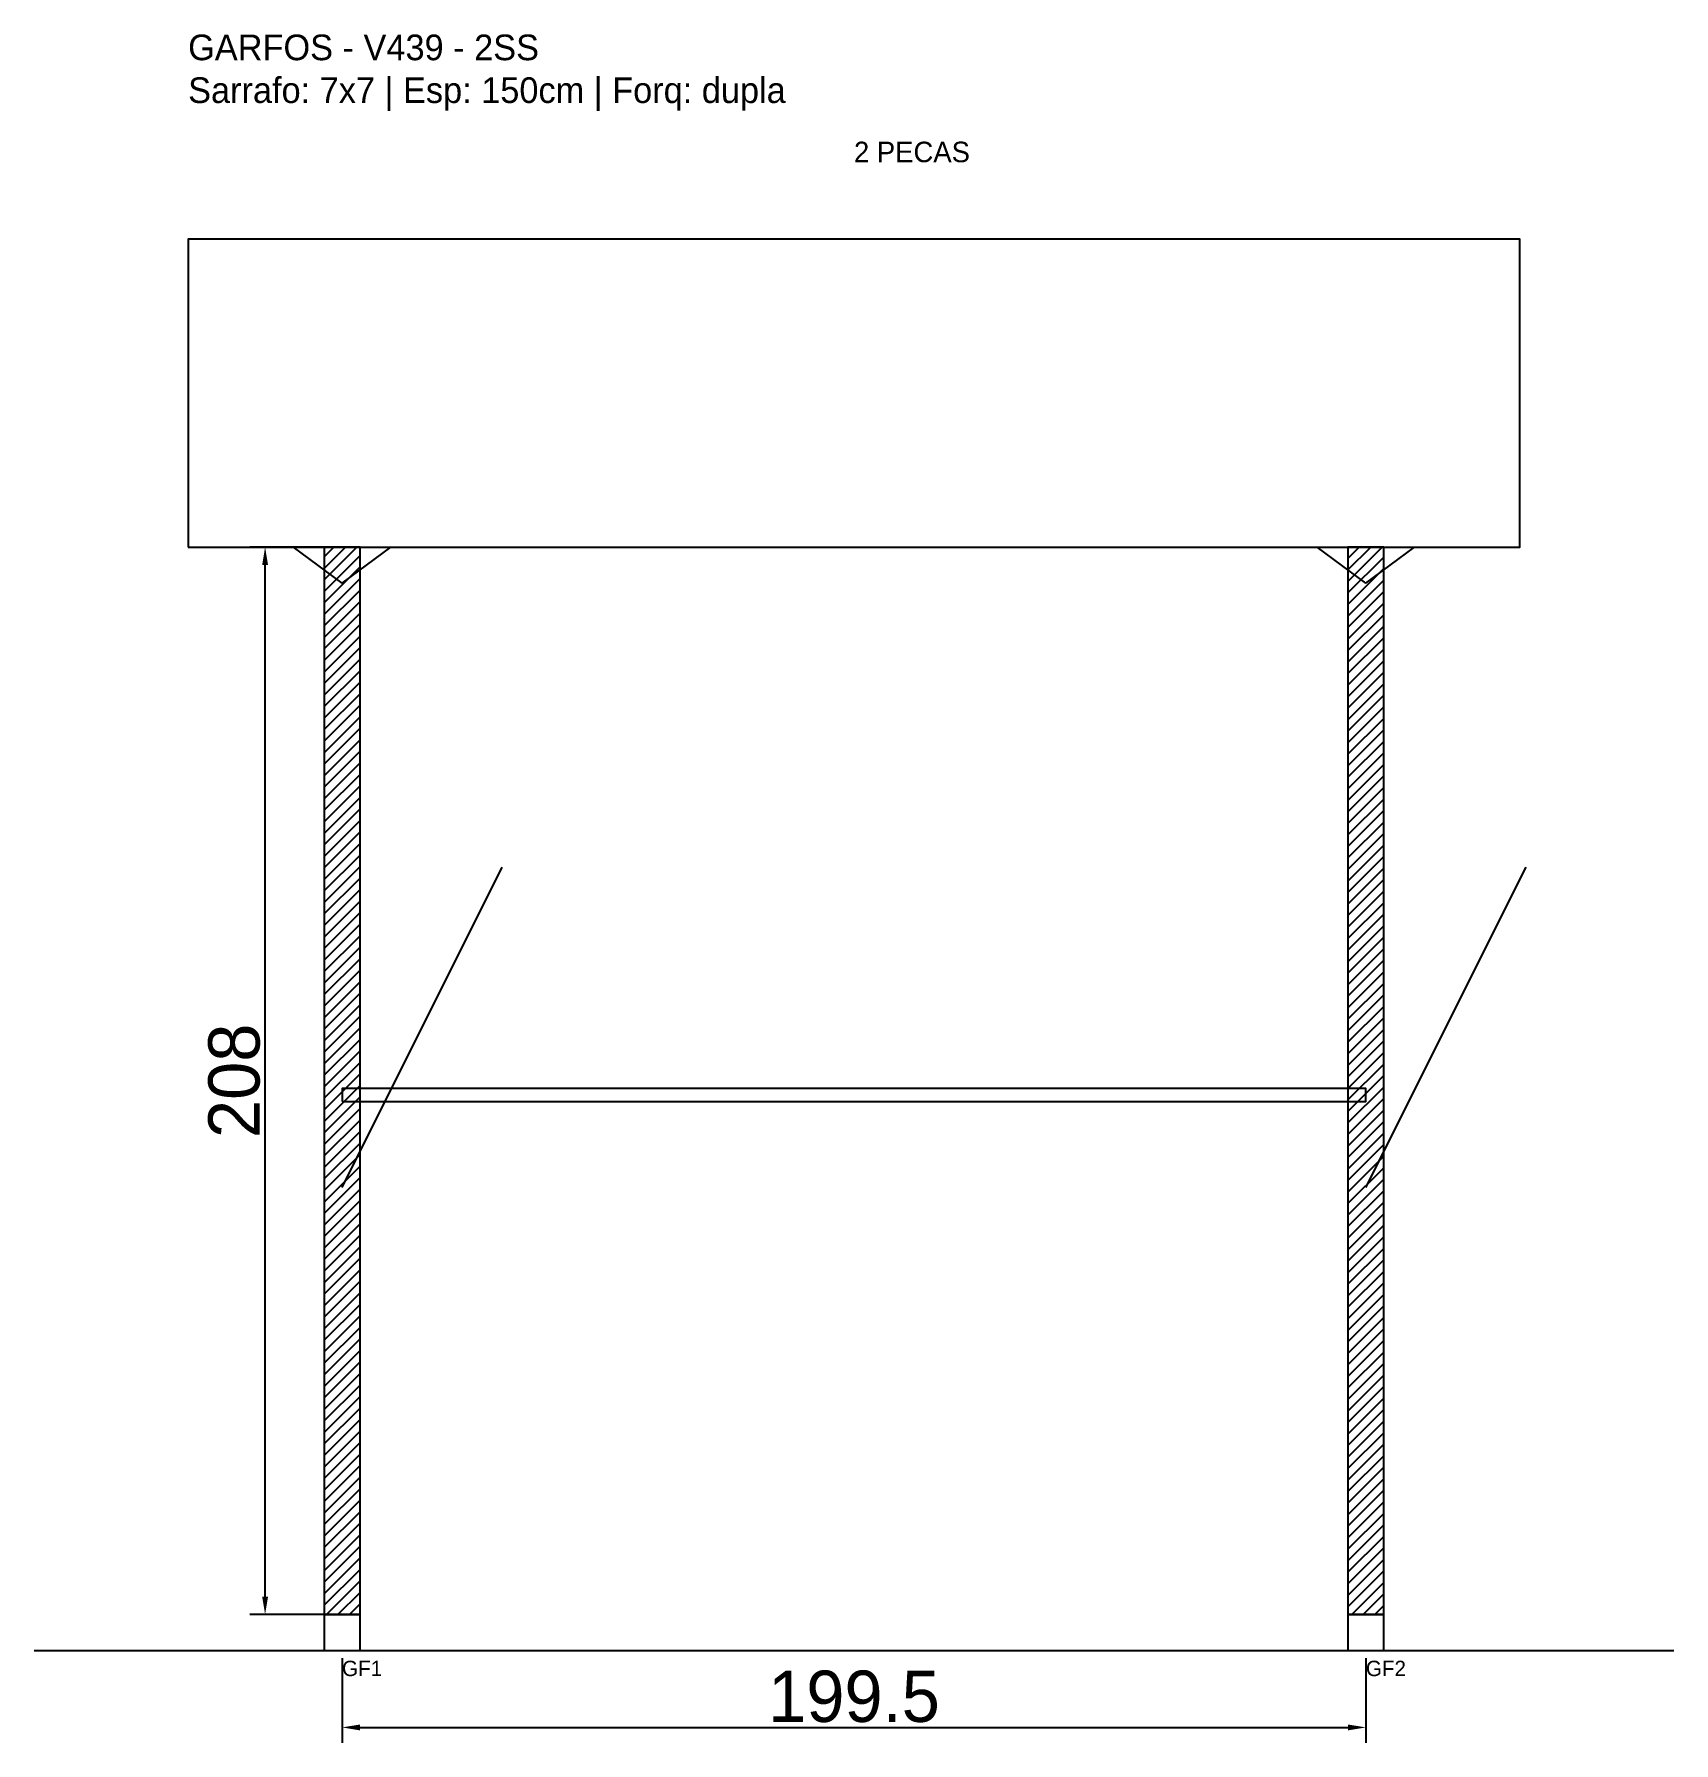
# Model space of a CAD drawing. Header units: metres. Extents: x -30 to 290, y -25 to 308.
import ezdxf

# ---------------------------------------------------------------- set-up
doc = ezdxf.new("R2010")
doc.units = ezdxf.units.M
for name, color, linetype in [('BARRA_ANCORAGEM', 1, 'Continuous'), ('COTA', 241, 'Continuous'), ('GARFOS OK', 3, 'Continuous'), ('NOME DA VIGA', 6, 'Continuous'), ('SARR_7x7', 40, 'Continuous'), ('TIRAS REESCORAMENTO', 252, 'Continuous'), ('VIGAS', 3, 'Continuous')]:
    doc.layers.add(name, color=color, linetype=linetype)
doc.dimstyles.new('EZ DXF', dxfattribs={"dimtxt": 10, "dimasz": 3.5, "dimexe": 3, "dimexo": 1.5, "dimgap": 1, "dimtad": 1, "dimdec": 1, "dimdsep": 46, "dimcen": 2.5, "dimazin": 3, "dimtfac": 1, "dimtmove": 0, "dimatfit": 3})

msp = doc.modelspace()

# ---------------------------------------------------------------- hatches: boundary and pattern name
at = {"layer": 'COTA'}
h = msp.add_hatch(dxfattribs=at)
h.set_pattern_fill('ANSI31', scale=0.5)
h.paths.add_polyline_path([(26.5, 0), (33.5, 0), (33.5, 208), (26.5, 208)])
h = msp.add_hatch(dxfattribs=at)
h.set_pattern_fill('ANSI31', scale=0.5)
h.paths.add_polyline_path([(226, 0), (233, 0), (233, 208), (226, 208)])

# ---------------------------------------------------------------- linework, layer by layer
at = {"layer": 'BARRA_ANCORAGEM'}
for p, q in [((30, 83.2), (61.2, 145.6)), ((229.5, 83.2), (260.7, 145.6))]:
    msp.add_line(p, q, dxfattribs=at)
at = {"layer": 'GARFOS OK'}
for p, q in [((30, 201), (20.5, 208)), ((20.5, 208), (39.5, 208)), ((30, 201), (39.5, 208)), ((229.5, 201), (220, 208)), ((220, 208), (239, 208)), ((229.5, 201), (239, 208))]:
    msp.add_line(p, q, dxfattribs=at)
at = {"layer": 'GARFOS OK', "linetype": 'CONTINUOUS'}
msp.add_line((-30, -7), (289.5, -7), dxfattribs=at)
at = {"layer": 'GARFOS OK'}
for points in [[(26.5, 0), (33.5, 0), (33.5, 208), (26.5, 208), (26.5, 0)], [(226, 0), (233, 0), (233, 208), (226, 208), (226, 0)]]:
    msp.add_lwpolyline(points, dxfattribs=at)
at = {"layer": 'SARR_7x7'}
for points in [[(26.5, -7), (33.5, -7), (33.5, 0), (26.5, 0), (26.5, -7)], [(226, -7), (233, -7), (233, 0), (226, 0), (226, -7)]]:
    msp.add_lwpolyline(points, dxfattribs=at)
at = {"layer": 'TIRAS REESCORAMENTO'}
msp.add_lwpolyline([(30, 100), (229.5, 100), (229.5, 102.5), (30, 102.5), (30, 100)], dxfattribs=at)
at = {"layer": 'VIGAS'}
msp.add_lwpolyline([(0, 208), (259.5, 208), (259.5, 268), (0, 268), (0, 208)], dxfattribs=at)

# ---------------------------------------------------------------- texts
at = {"layer": 'NOME DA VIGA'}
for s, height, p in [('2 PECAS', 4, (129.75, 283)), ('GF1', 3, (30, -12)), ('GF2', 3, (229.5, -12))]:
    msp.add_text(s, height=height, dxfattribs=at).set_placement(p)
at = {"layer": 'NOME DA VIGA', "insert": (0, 293), "char_height": 5, "attachment_point": 7}
msp.add_mtext('GARFOS - V439 - 2SS\\PSarrafo: 7x7 | Esp: 150cm | Forq: dupla', dxfattribs=at)

# ---------------------------------------------------------------- dimensions: what is measured, and where the dimension line sits
at = {"layer": 'COTA'}
msp.add_linear_dim(base=(15, 0), p1=(30, 0), p2=(30, 208), angle=90, dimstyle='EZ DXF', dxfattribs=at).render()
msp.add_linear_dim(base=(30, -22), p1=(30, -7), p2=(229.5, -7), dimstyle='EZ DXF', dxfattribs=at).render()

doc.saveas('drawing.dxf')
